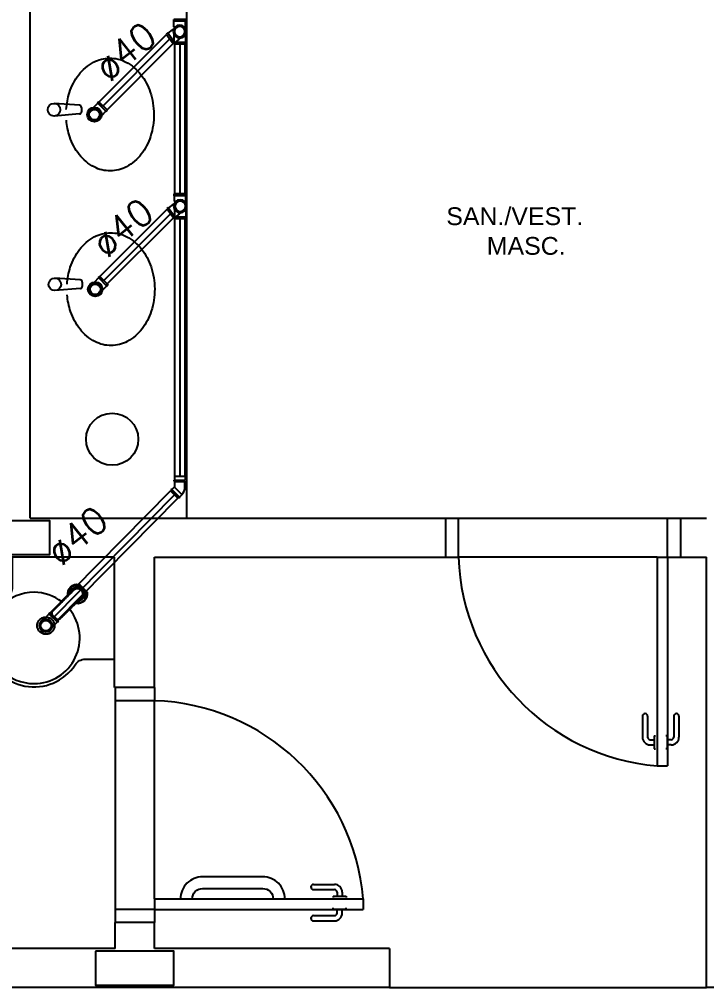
# Model space of a CAD drawing. Extents: x 411.9 to 506.5, y 66.1 to 116.3.
# Drawn here: x 433.189 to 435.82, y 105.905 to 109.616 of the extents above; entities that cross this region are included whole.
import ezdxf

# ---------------------------------------------------------------- set-up
doc = ezdxf.new("R2010")
doc.units = 0
doc.header["$LTSCALE"] = 0.005
for name, color, linetype in [('A-TEXTO', 3, 'CONTINUOUS'), ('ARQ-TXT-1_050', 2, 'CONTINUOUS'), ('EIXOS', 1, 'CONTINUOUS'), ('ESGOTO', 3, 'CONTINUOUS'), ('Estr-Met-PILARES', 3, 'CONTINUOUS'), ('SANIT', 3, 'CONTINUOUS'), ('TUB-ESGOTO', 7, 'CONTINUOUS')]:
    doc.layers.add(name, color=color, linetype=linetype)
doc.styles.add('ESC-50-A20', font='arial.ttf', dxfattribs={"height": 0.1})
doc.styles.get("Standard").update_dxf_attribs({"font": 'simplex.shx'})

# ---------------------------------------------------------------- blocks, each defined once
blk = doc.blocks.new('2756042S')
at = {"layer": 'ESGOTO'}
for p, q in [((18, 21), (13.6, 21)), ((18, 21), (19, 22)), ((18, 17.3), (18, 21)), ((19, 22), (40, 22)), ((19, 16.2), (19, 22)), ((40, 23), (40, -23)), ((40, 23), (47, 23)), ((47, 23), (47, -23)), ((18, -21), (13.6, -21)), ((18, -21), (18, -17.3)), ((18, -21), (19, -22)), ((19, -22), (19, -16.2)), ((19, -22), (40, -22)), ((40, -23), (47, -23))]:
    blk.add_line(p, q, dxfattribs=at)
for radius in [25, 22, 20]:
    blk.add_circle((0, 0), radius, dxfattribs=at)

msp = doc.modelspace()

# ---------------------------------------------------------------- linework, layer by layer
at = {"layer": 'EIXOS'}
for p, q in [((433.50922, 109.28459), (433.76471, 109.5416)), ((433.80261, 109.52239), (433.80261, 108.94707)), ((433.5123, 108.61507), (433.76776, 108.87053)), ((433.80261, 108.85307), (433.80261, 107.86449)), ((433.32229, 107.32637), (433.78269, 107.7933))]:
    msp.add_line(p, q, dxfattribs=at)
at = {"layer": 'ESGOTO', "linetype": 'Continuous'}
for p, q in [((433.82279, 107.86449), (433.78279, 107.86449)), ((433.78199, 107.85028), (433.82359, 107.85028)), ((433.82359, 107.84668), (433.78199, 107.84668)), ((433.78279, 107.84308), (433.78279, 107.82348)), ((433.82279, 107.82348), (433.82279, 107.84308)), ((433.77218, 107.814), (433.8016, 107.78458)), ((433.81108, 107.7952), (433.78279, 107.82348))]:
    msp.add_line(p, q, dxfattribs=at)
at = {"layer": 'Estr-Met-PILARES', "color": 251}
for p, q in [((433.23047, 107.70472), (433.23047, 110.65472)), ((433.83047, 107.70472), (433.83047, 110.65472)), ((433.41887, 109.28705), (433.32114, 109.29393)), ((433.42631, 109.27912), (433.42641, 109.26195)), ((433.41906, 109.25393), (433.32141, 109.24593)), ((433.42195, 108.61754), (433.32422, 108.62441)), ((433.42939, 108.6096), (433.42949, 108.59243)), ((433.42214, 108.58441), (433.3245, 108.57641)), ((433.23047, 107.70472), (434.82047, 107.70472)), ((434.82047, 107.70472), (434.82047, 107.55472)), ((434.82047, 107.70472), (434.87047, 107.70472)), ((434.87047, 107.55472), (434.87047, 107.70472)), ((434.87047, 107.70472), (435.67047, 107.70472)), ((435.67047, 107.55472), (435.67047, 107.70472)), ((435.67047, 107.70472), (435.72047, 107.70472)), ((435.72047, 107.70472), (435.82047, 107.70472)), ((435.72047, 107.70472), (435.72047, 107.55472)), ((433.5524, 107.5547), (431.85547, 107.55472)), ((433.5524, 107.0547), (433.5524, 107.5547)), ((433.70547, 107.55472), (434.82047, 107.55472)), ((433.70547, 107.05472), (433.70547, 107.55472)), ((434.82047, 107.55472), (434.87047, 107.55472)), ((435.63047, 107.55472), (434.87047, 107.55472)), ((435.63047, 107.55472), (435.63047, 106.75472)), ((435.63047, 107.55472), (435.67047, 107.55472)), ((435.67047, 107.55472), (435.67047, 106.75472)), ((435.67047, 107.55472), (435.72047, 107.55472)), ((435.72047, 107.55472), (435.82047, 107.55472)), ((435.82047, 105.90472), (435.82047, 107.55472)), ((433.55547, 107.05472), (433.55547, 107.00472)), ((433.70547, 107.05472), (433.55547, 107.05472)), ((433.70547, 107.05472), (433.70547, 107.00472)), ((433.70547, 107.00472), (433.55547, 107.00472)), ((433.55547, 107.00472), (433.55547, 106.20472)), ((433.70547, 106.24472), (433.70547, 107.00472)), ((435.57458, 106.94509), (435.57458, 106.86509)), ((435.59458, 106.94509), (435.59458, 106.86509)), ((435.69458, 106.94509), (435.69458, 106.86509)), ((435.71458, 106.94509), (435.71458, 106.86509)), ((435.61958, 106.87009), (435.61958, 106.82009)), ((435.61958, 106.87009), (435.62458, 106.87009)), ((435.66958, 106.87009), (435.66458, 106.87009)), ((435.66958, 106.87009), (435.66958, 106.82009)), ((435.60458, 106.85509), (435.61958, 106.85509)), ((435.60458, 106.83509), (435.61958, 106.83509)), ((435.68458, 106.85509), (435.66958, 106.85509)), ((435.68458, 106.83509), (435.66958, 106.83509)), ((435.61958, 106.82009), (435.62458, 106.82009)), ((435.66958, 106.82009), (435.66458, 106.82009)), ((435.63047, 106.75472), (435.67047, 106.75472)), ((434.3151, 106.30061), (434.3951, 106.30061)), ((434.3151, 106.28061), (434.3951, 106.28061)), ((434.4051, 106.27061), (434.4051, 106.25561)), ((434.4251, 106.27061), (434.4251, 106.25561)), ((433.70547, 106.24472), (434.50547, 106.24472)), ((433.70547, 106.24472), (433.70547, 106.20472)), ((434.3901, 106.25561), (434.4401, 106.25561)), ((434.3901, 106.25561), (434.3901, 106.25061)), ((434.4401, 106.25561), (434.4401, 106.25061)), ((434.50547, 106.24472), (434.50547, 106.20472)), ((433.70547, 106.20472), (433.55547, 106.20472)), ((433.55547, 106.20472), (433.55547, 106.15472)), ((433.70547, 106.20472), (434.50547, 106.20472)), ((433.70547, 106.20472), (433.70547, 106.15472)), ((434.3901, 106.20561), (434.3901, 106.21061)), ((434.3901, 106.20561), (434.4401, 106.20561)), ((434.4051, 106.19061), (434.4051, 106.20561)), ((434.4251, 106.19061), (434.4251, 106.20561)), ((434.4401, 106.20561), (434.4401, 106.21061)), ((433.70547, 106.15472), (433.55547, 106.15472)), ((433.55547, 106.05472), (433.55547, 106.15472)), ((433.70547, 106.05472), (433.70547, 106.15472)), ((434.3151, 106.18061), (434.3951, 106.18061)), ((434.3151, 106.16061), (434.3951, 106.16061)), ((433.55547, 106.05472), (431.85547, 106.05472)), ((434.60547, 106.05472), (433.70547, 106.05472)), ((434.60547, 106.05472), (434.60547, 105.90472)), ((434.60547, 105.90472), (431.70547, 105.90472)), ((434.60547, 105.90472), (431.70547, 105.90472)), ((434.60547, 105.90472), (435.82047, 105.90472)), ((438.88046, 105.90472), (435.82047, 105.90472))]:
    msp.add_line(p, q, dxfattribs=at)
for points in [[(433.36821, 109.27062, -0.059992), (433.38046, 109.33577, -0.0875309), (433.41594, 109.40386, -0.1055012), (433.47245, 109.45201, -0.123031), (433.53436, 109.46786, -0.123031), (433.59646, 109.45272, -0.1055012), (433.65352, 109.40523, -0.0875309), (433.68978, 109.33755, -0.0780202), (433.70361, 109.25267, -0.0780202), (433.69076, 109.16763, -0.0875309), (433.65528, 109.09954, -0.1055012), (433.59877, 109.05139, -0.123031), (433.53685, 109.03554, -0.123031), (433.47476, 109.05068, -0.1055012), (433.4177, 109.09817, -0.0875309), (433.38144, 109.16585, -0.0590243), (433.36853, 109.22979, -0.0780202)], [(433.3713, 108.6011, -0.059992), (433.38354, 108.66625, -0.0875309), (433.41902, 108.73434, -0.1055012), (433.47553, 108.78249, -0.123031), (433.53745, 108.79834, -0.123031), (433.59954, 108.7832, -0.1055012), (433.6566, 108.73571, -0.0875309), (433.69286, 108.66803, -0.0780202), (433.70669, 108.58315, -0.0780202), (433.69384, 108.49811, -0.0875309), (433.65837, 108.43002, -0.1055012), (433.60186, 108.38187, -0.123031), (433.53994, 108.36602, -0.123031), (433.47784, 108.38116, -0.1055012), (433.42078, 108.42865, -0.0875309), (433.38452, 108.49633, -0.0590243), (433.37161, 108.56027, -0.0780202)], [(433.37432, 107.40701, -0.5256069), (433.41787, 107.45057)], [(433.37708, 107.40879, -0.5577896), (433.42185, 107.44644)], [(433.40392, 107.43347, -0.0550086), (433.40838, 107.43456)], [(433.44786, 107.42058, -0.5256151), (433.4043, 107.37702)], [(433.44374, 107.42456, -0.557794), (433.40609, 107.37978)], [(433.40838, 107.43456, -0.2328376), (433.4259, 107.4286)], [(433.4259, 107.4286, -0.2917298), (433.43076, 107.40662)]]:
    msp.add_lwpolyline(points, format="xyb", dxfattribs=at)
for points in [[(433.00546, 107.69472), (433.00546, 107.62972), (433.00546, 107.56472), (433.15546, 107.56472), (433.30546, 107.56472), (433.30546, 107.62972), (433.30546, 107.69472), (433.15546, 107.69472), (433.00546, 107.69472)], [(433.28996, 107.32536), (433.29513, 107.32495), (433.30018, 107.32374), (433.30263, 107.32283), (433.305, 107.32174), (433.30728, 107.32046), (433.30946, 107.31899), (433.31335, 107.31566), (433.31673, 107.31169), (433.31945, 107.30725), (433.32055, 107.30487), (433.32145, 107.30242), (433.32216, 107.2999), (433.32266, 107.29733), (433.32306, 107.29226), (433.32265, 107.28709), (433.32145, 107.28204), (433.31946, 107.27723), (433.31674, 107.27278), (433.31512, 107.27072), (433.31334, 107.2688), (433.31142, 107.26702), (433.30935, 107.2654), (433.30717, 107.26395), (433.30486, 107.26267), (433.30241, 107.26156), (433.29747, 107.25999), (433.29235, 107.25922), (433.28715, 107.25925), (433.28199, 107.26011), (433.27948, 107.26083), (433.27702, 107.26176), (433.27465, 107.26288), (433.27236, 107.26419), (433.27019, 107.26567), (433.26813, 107.26733), (433.26653, 107.26883), (433.26315, 107.27277), (433.26044, 107.27716), (433.25845, 107.28194), (433.25723, 107.287), (433.25692, 107.2896), (433.25681, 107.29221), (433.25691, 107.29483), (433.25722, 107.29744), (433.25773, 107.3), (433.25845, 107.30254), (433.25936, 107.30499), (433.26048, 107.30738), (433.26315, 107.31171), (433.26653, 107.31566), (433.27048, 107.31904), (433.27493, 107.32176), (433.27731, 107.32285), (433.27977, 107.32376), (433.28229, 107.32446), (433.28488, 107.32497)], [(433.31544, 107.32852), (433.31495, 107.32947), (433.31438, 107.33123), (433.315, 107.32951), (433.31529, 107.32885)], [(433.48046, 106.04472), (433.48046, 105.97972), (433.48046, 105.91472), (433.63046, 105.91472), (433.78046, 105.91472), (433.78046, 105.97972), (433.78046, 106.04472), (433.63046, 106.04472), (433.48046, 106.04472)]]:
    msp.add_lwpolyline(points, close=True, dxfattribs=at)
for points in [[(433.16142, 107.55162), (433.16142, 107.43994, -0.2508755), (433.14078, 107.40141, 1.2268868), (433.40224, 107.14268, -0.2536718), (433.44105, 107.16372), (433.54931, 107.16372, 0.4142136), (433.5524, 107.16681), (433.5524, 107.55162, 0.4142136), (433.54931, 107.5547), (433.1645, 107.5547), (433.16368, 107.55459), (433.16294, 107.55428), (433.1623, 107.55378), (433.16182, 107.55314), (433.16152, 107.55241)], [(433.28996, 107.31541, -1), (433.28996, 107.26911, -1)], [(433.89047, 106.32972, 0.4142136), (433.80547, 106.24472), (433.80547, 106.24472), (433.85047, 106.24472, -0.4142136), (433.89047, 106.28472), (434.12047, 106.28472, -0.4142136), (434.16047, 106.24472), (434.20547, 106.24472), (434.20547, 106.24472, 0.4142136), (434.12047, 106.32972)]]:
    msp.add_lwpolyline(points, format="xyb", close=True, dxfattribs=at)
for points in [[(433.35077, 107.38247), (433.35418, 107.38591), (433.35758, 107.38934), (433.36094, 107.39272), (433.36258, 107.39437), (433.36421, 107.396), (433.36582, 107.39761), (433.36741, 107.3992), (433.36899, 107.40077), (433.37055, 107.40231), (433.37209, 107.40384), (433.3736, 107.40535), (433.37657, 107.40829), (433.37802, 107.40973), (433.37944, 107.41114), (433.3822, 107.4139), (433.38485, 107.41657), (433.38739, 107.41918)], [(433.38917, 107.42083), (433.38767, 107.41925), (433.38616, 107.41768), (433.38462, 107.4161), (433.38385, 107.41532), (433.38307, 107.41453), (433.38245, 107.41391), (433.38151, 107.41296), (433.37974, 107.41119), (433.37836, 107.40982), (433.37537, 107.40686), (433.37206, 107.40358)], [(433.38429, 107.416), (433.38439, 107.41731), (433.38449, 107.41797), (433.38508, 107.42076), (433.38524, 107.42133), (433.38621, 107.4241), (433.3864, 107.42454), (433.38777, 107.42726), (433.38794, 107.42756), (433.38972, 107.43019), (433.38984, 107.43033), (433.39205, 107.43284), (433.3947, 107.43516), (433.3949, 107.43531), (433.39763, 107.43712), (433.39801, 107.43734), (433.40078, 107.43867), (433.40133, 107.43889), (433.40412, 107.43981), (433.40477, 107.43997), (433.40758, 107.44049), (433.40828, 107.44058), (433.41109, 107.44072), (433.4118, 107.44071), (433.4146, 107.44049), (433.41526, 107.4404), (433.41806, 107.43981), (433.41863, 107.43965), (433.4214, 107.43867), (433.42184, 107.43848), (433.42455, 107.43712), (433.42485, 107.43694), (433.42748, 107.43516), (433.42763, 107.43504), (433.43013, 107.43284), (433.43234, 107.43033), (433.43245, 107.43019), (433.43424, 107.42756), (433.43441, 107.42726), (433.43578, 107.42454), (433.43597, 107.4241), (433.43694, 107.42133), (433.4371, 107.42076), (433.43769, 107.41797), (433.43779, 107.41731), (433.43801, 107.4145), (433.43802, 107.41379), (433.43787, 107.41098), (433.43779, 107.41028), (433.43727, 107.40747), (433.4371, 107.40682), (433.43619, 107.40403), (433.43597, 107.40349), (433.43463, 107.40072), (433.43441, 107.40033), (433.43261, 107.3976), (433.43246, 107.3974), (433.43013, 107.39475), (433.42763, 107.39254), (433.42748, 107.39243), (433.42485, 107.39065), (433.42455, 107.39047), (433.42184, 107.3891), (433.4214, 107.38891), (433.41863, 107.38794), (433.41806, 107.38778), (433.41526, 107.38719), (433.4146, 107.38709), (433.4133, 107.38699)], [(433.38543, 107.41718), (433.38729, 107.41909), (433.38888, 107.42079), (433.39027, 107.42229), (433.39145, 107.42357), (433.39197, 107.42414), (433.39244, 107.42464), (433.39288, 107.4251), (433.39328, 107.4255), (433.39364, 107.42586), (433.39396, 107.42617)], [(433.39162, 107.42343), (433.39048, 107.42221)], [(433.39428, 107.42624), (433.39365, 107.42559), (433.39263, 107.4245)], [(433.39699, 107.42913), (433.39697, 107.42909), (433.3969, 107.429), (433.39685, 107.42894), (433.39665, 107.42879), (433.39648, 107.42862), (433.39631, 107.42844), (433.39616, 107.42827), (433.396, 107.42811), (433.39572, 107.42785), (433.39531, 107.42747), (433.39505, 107.42723), (433.39477, 107.42695), (433.39445, 107.42663)], [(433.39494, 107.42694), (433.39584, 107.42786), (433.3961, 107.42814), (433.39636, 107.42841)], [(433.3952, 107.42737), (433.39534, 107.42755), (433.39574, 107.428), (433.39613, 107.42842), (433.39651, 107.42881)], [(433.39651, 107.42881), (433.39634, 107.42865), (433.39628, 107.4286), (433.39613, 107.42843)], [(433.39646, 107.42876), (433.39613, 107.42842)], [(433.39643, 107.42873), (433.39639, 107.42869)], [(433.39692, 107.42915), (433.39685, 107.42909), (433.39678, 107.42904), (433.39673, 107.42899), (433.39667, 107.42895), (433.39658, 107.42887), (433.39651, 107.42881)], [(433.39685, 107.42894), (433.39665, 107.42872)], [(433.3992, 107.43099), (433.39823, 107.43032), (433.39673, 107.429)], [(433.39749, 107.42958), (433.39699, 107.4292)], [(433.39989, 107.43136), (433.397, 107.42921)], [(433.39701, 107.42921), (433.39702, 107.42921), (433.39703, 107.42921)], [(433.39939, 107.43112), (433.39738, 107.4295)], [(433.40675, 107.43406), (433.40318, 107.43304), (433.40312, 107.43302), (433.40306, 107.43301), (433.40301, 107.43299), (433.40295, 107.43297), (433.40287, 107.43294), (433.39953, 107.4312), (433.39749, 107.42958)], [(433.39971, 107.43129), (433.39749, 107.42958)], [(433.39932, 107.43108), (433.39759, 107.42967)], [(433.43021, 107.4055), (433.43035, 107.40585), (433.43049, 107.4062), (433.43061, 107.40656), (433.4309, 107.40746), (433.43115, 107.40837), (433.43135, 107.40929), (433.43146, 107.40985), (433.43154, 107.41041), (433.43161, 107.41098), (433.43169, 107.41174), (433.43173, 107.4125), (433.43174, 107.41326), (433.43173, 107.41403), (433.43169, 107.41479), (433.43162, 107.41556), (433.43155, 107.41613), (433.43146, 107.41671), (433.43136, 107.41728), (433.43114, 107.41823), (433.43089, 107.41917), (433.43059, 107.42009), (433.43046, 107.42046), (433.43032, 107.42083), (433.43017, 107.4212), (433.42969, 107.42229), (433.42914, 107.42335), (433.42854, 107.42438), (433.42762, 107.42572), (433.4266, 107.42699), (433.42549, 107.42819), (433.42429, 107.4293), (433.42302, 107.43032), (433.42167, 107.43124), (433.42064, 107.43184), (433.41958, 107.43239), (433.41849, 107.43288), (433.41813, 107.43302), (433.41776, 107.43316), (433.41739, 107.43329), (433.41646, 107.43359), (433.41552, 107.43385), (433.41457, 107.43406), (433.414, 107.43416), (433.41343, 107.43425), (433.41286, 107.43432), (433.41209, 107.43439), (433.41133, 107.43443), (433.41056, 107.43445), (433.4098, 107.43443), (433.40903, 107.43439), (433.40827, 107.43432), (433.40771, 107.43425), (433.40715, 107.43416), (433.40659, 107.43406), (433.40567, 107.43385), (433.40475, 107.4336), (433.40385, 107.43332), (433.4035, 107.43319), (433.40315, 107.43306), (433.4028, 107.43292), (433.40177, 107.43246), (433.40077, 107.43195), (433.39979, 107.43138), (433.39963, 107.43128), (433.39948, 107.43118), (433.39932, 107.43108), (433.39983, 107.43145), (433.4028, 107.43292), (433.40357, 107.4333)], [(433.40357, 107.4333), (433.40273, 107.43299), (433.40039, 107.43179), (433.40002, 107.43154)], [(433.41063, 107.43439), (433.4069, 107.43408), (433.40685, 107.43407), (433.4068, 107.43407), (433.40675, 107.43406), (433.40667, 107.43405), (433.40664, 107.43404), (433.40301, 107.43299)], [(433.40357, 107.4333), (433.40392, 107.43347)], [(433.40659, 107.43406), (433.40392, 107.43347)], [(433.4082, 107.43451), (433.40784, 107.43448), (433.40523, 107.4339), (433.4043, 107.43356)], [(433.41056, 107.4344), (433.40716, 107.4341)], [(433.41056, 107.43445), (433.40838, 107.43456)], [(433.40877, 107.43457), (433.41054, 107.43473), (433.41276, 107.43464)], [(433.41312, 107.43463), (433.41328, 107.43462), (433.41601, 107.43415), (433.41719, 107.43378)], [(433.41787, 107.45057), (433.4186, 107.44981), (433.41954, 107.44884), (433.42015, 107.4482), (433.42185, 107.44644)], [(433.41787, 107.45057), (433.41792, 107.45056), (433.41797, 107.45054), (433.41801, 107.45052), (433.41806, 107.4505), (433.4181, 107.45048), (433.41814, 107.45045), (433.41818, 107.45042), (433.41822, 107.45038)], [(433.41797, 107.43353), (433.41868, 107.43331), (433.42126, 107.4321), (433.42174, 107.43179)], [(433.44768, 107.42092), (433.41822, 107.45038)], [(433.41822, 107.45038), (433.41907, 107.44949), (433.42003, 107.44848), (433.42124, 107.4472), (433.42206, 107.44635), (433.42264, 107.44575), (433.42325, 107.44513), (433.42409, 107.44427), (433.42471, 107.44364), (433.4257, 107.44264), (433.42639, 107.44194), (433.42779, 107.44053), (433.42922, 107.4391), (433.43065, 107.43766), (433.43448, 107.43383), (433.43568, 107.43264), (433.4364, 107.43192), (433.43783, 107.4305), (433.43924, 107.42909), (433.44035, 107.428), (433.44157, 107.42679), (433.44234, 107.42604), (433.44304, 107.42535), (433.44365, 107.42476)], [(433.42185, 107.44644), (433.42205, 107.44623), (433.42251, 107.44573), (433.42305, 107.44516), (433.42349, 107.44469)], [(433.42238, 107.43137), (433.42368, 107.43053), (433.4259, 107.4286)], [(433.42903, 107.43893), (433.42825, 107.43973), (433.4279, 107.44009), (433.42745, 107.44055), (433.42722, 107.44079), (433.42699, 107.44103), (433.42652, 107.44151), (433.42593, 107.44212), (433.42514, 107.44295), (433.42438, 107.44374), (433.42391, 107.44424)], [(433.4259, 107.4286), (433.42782, 107.42638), (433.42867, 107.42508)], [(433.42908, 107.42444), (433.4294, 107.42396), (433.43061, 107.42139), (433.43083, 107.42067)], [(433.43482, 107.43311), (433.4343, 107.43362), (433.43319, 107.43472), (433.43202, 107.4359), (433.43092, 107.437), (433.43041, 107.43752)], [(433.43108, 107.41989), (433.43145, 107.41871), (433.43192, 107.41598), (433.43192, 107.41582)], [(433.44154, 107.42662), (433.44104, 107.42709), (433.44024, 107.42785), (433.43942, 107.42864), (433.4388, 107.42923), (433.43832, 107.42969), (433.43808, 107.42992), (433.43785, 107.43015), (433.43739, 107.4306), (433.43703, 107.43095), (433.43622, 107.43173)], [(433.44199, 107.42619), (433.44246, 107.42575), (433.44303, 107.42521), (433.44353, 107.42475), (433.44374, 107.42456)], [(433.44365, 107.42476), (433.44374, 107.42456)], [(433.44768, 107.42092), (433.44678, 107.42177), (433.44578, 107.42273), (433.44473, 107.42373), (433.44365, 107.42476)], [(433.44786, 107.42058), (433.4471, 107.42131), (433.44612, 107.42225), (433.44546, 107.42289), (433.44483, 107.4235), (433.44374, 107.42456)], [(433.44786, 107.42058), (433.44785, 107.42062), (433.44784, 107.42067), (433.44782, 107.42072), (433.4478, 107.42076), (433.44777, 107.4208), (433.44775, 107.42085), (433.44771, 107.42088), (433.44768, 107.42092)], [(433.35073, 107.38243), (433.34759, 107.37926), (433.34448, 107.37613), (433.34143, 107.37306), (433.33995, 107.37157), (433.3385, 107.3701), (433.33706, 107.36865), (433.33565, 107.36722), (433.33426, 107.36582), (433.3329, 107.36443), (433.33155, 107.36306), (433.33023, 107.36172), (433.32893, 107.3604), (433.32765, 107.35909), (433.32639, 107.35781), (433.32516, 107.35655), (433.32395, 107.35531), (433.32276, 107.35409), (433.32159, 107.35289), (433.32045, 107.35172), (433.31933, 107.35057), (433.31823, 107.34943), (433.31521, 107.34633)], [(433.34707, 107.37849), (433.34896, 107.38039), (433.35089, 107.38233), (433.35476, 107.38624)], [(433.35076, 107.38249), (433.35072, 107.38245)], [(433.36062, 107.39214), (433.35866, 107.39017), (433.35671, 107.38821)], [(433.36455, 107.39609), (433.36258, 107.39411)], [(433.37049, 107.40202), (433.3685, 107.40004)], [(433.3748, 107.40654), (433.37432, 107.40701), (433.37433, 107.40696), (433.37434, 107.40691), (433.37436, 107.40687), (433.37438, 107.40682), (433.37441, 107.40678), (433.37443, 107.40674), (433.37447, 107.4067), (433.3745, 107.40666)], [(433.37472, 107.40645), (433.3745, 107.40666)], [(433.37472, 107.40646), (433.3745, 107.40666)], [(433.41647, 107.3901), (433.41387, 107.38755), (433.4112, 107.3849), (433.40844, 107.38215), (433.40703, 107.38072), (433.40559, 107.37927), (433.40265, 107.37631), (433.40114, 107.37479), (433.39961, 107.37325), (433.39806, 107.37169), (433.3965, 107.37012), (433.3949, 107.36852), (433.39329, 107.36691), (433.39166, 107.36528), (433.39001, 107.36364), (433.38664, 107.36028), (433.38321, 107.35688), (433.37977, 107.35347)], [(433.40087, 107.37477), (433.40555, 107.37949), (433.40712, 107.38106), (433.40849, 107.38244), (433.41025, 107.38421), (433.4112, 107.38516), (433.41182, 107.38577), (433.41262, 107.38655), (433.4134, 107.38732), (433.41497, 107.38886), (433.41655, 107.39038), (433.41813, 107.39188)], [(433.41447, 107.38813), (433.41639, 107.38999), (433.41808, 107.39159), (433.41958, 107.39297), (433.42087, 107.39415), (433.42143, 107.39467), (433.42194, 107.39515), (433.42239, 107.39558), (433.4228, 107.39598), (433.42316, 107.39634), (433.42347, 107.39666)], [(433.42073, 107.39432), (433.41951, 107.39318)], [(433.4218, 107.39533), (433.42288, 107.39635), (433.42354, 107.39698)], [(433.42642, 107.39969), (433.42639, 107.39967), (433.4263, 107.3996), (433.42624, 107.39955), (433.42609, 107.39936), (433.42592, 107.39918), (433.42574, 107.39902), (433.42557, 107.39886), (433.42541, 107.3987), (433.42515, 107.39842), (433.42477, 107.39801), (433.42453, 107.39776), (433.42425, 107.39747), (433.42393, 107.39715)], [(433.42423, 107.39765), (433.42544, 107.39881), (433.42571, 107.39907)], [(433.42467, 107.3979), (433.42484, 107.39804), (433.4253, 107.39844), (433.42572, 107.39883), (433.42606, 107.39916)], [(433.42611, 107.39922), (433.42572, 107.39883)], [(433.42611, 107.39922), (433.42595, 107.39904), (433.4259, 107.39898), (433.42573, 107.39884)], [(433.42602, 107.39912), (433.42597, 107.39907)], [(433.42624, 107.39955), (433.42602, 107.39935)], [(433.42644, 107.39962), (433.42639, 107.39955), (433.42633, 107.39948), (433.42629, 107.39943), (433.42625, 107.39938), (433.42617, 107.39929), (433.42611, 107.39922)], [(433.42629, 107.39943), (433.42762, 107.40093), (433.42828, 107.40191)], [(433.42681, 107.4001), (433.42649, 107.39969)], [(433.42866, 107.4026), (433.4265, 107.3997)], [(433.42651, 107.39972), (433.42651, 107.39972), (433.42651, 107.39974)], [(433.42859, 107.40241), (433.42681, 107.4001)], [(433.42842, 107.40209), (433.42681, 107.4001)], [(433.43136, 107.40945), (433.43034, 107.40589), (433.43032, 107.40582), (433.4303, 107.40577), (433.43029, 107.40571), (433.43027, 107.40566), (433.43023, 107.40557), (433.4285, 107.40223), (433.42688, 107.40019)], [(433.42828, 107.40191), (433.42694, 107.40026)], [(433.42838, 107.40202), (433.42828, 107.40191)], [(433.42838, 107.40202), (433.42848, 107.40218), (433.42858, 107.40234), (433.42868, 107.4025), (433.42925, 107.40347), (433.42976, 107.40447), (433.43021, 107.4055)], [(433.42884, 107.40273), (433.42874, 107.40253), (433.42838, 107.40202)], [(433.42884, 107.40273), (433.42909, 107.40309), (433.43029, 107.40543), (433.43059, 107.40627)], [(433.43021, 107.4055), (433.42884, 107.40273)], [(433.43076, 107.40662), (433.43021, 107.4055)], [(433.43168, 107.41334), (433.43137, 107.4096), (433.43137, 107.40955), (433.43137, 107.4095), (433.43136, 107.40945), (433.43134, 107.40937), (433.43134, 107.40934), (433.43029, 107.40571)], [(433.43135, 107.40929), (433.43076, 107.40662)], [(433.43086, 107.407), (433.43119, 107.40793), (433.43178, 107.41055), (433.43181, 107.4109)], [(433.4317, 107.41326), (433.4314, 107.40986)], [(433.43174, 107.41326), (433.43186, 107.41108)], [(433.43194, 107.41546), (433.43202, 107.41324), (433.43186, 107.41147)], [(433.3134, 107.33903), (433.31363, 107.34115), (433.31373, 107.34185), (433.3139, 107.34256)], [(433.31416, 107.3436), (433.31498, 107.34597), (433.31502, 107.34607), (433.31508, 107.34617)], [(433.31498, 107.34597), (433.31636, 107.34739), (433.31774, 107.34882)], [(433.3396, 107.371), (433.33705, 107.36845), (433.33447, 107.36586), (433.33285, 107.36423), (433.33048, 107.36183), (433.32902, 107.36035), (433.32759, 107.3589), (433.32616, 107.35745), (433.32507, 107.35634), (433.32333, 107.35456), (433.3215, 107.35268), (433.31913, 107.35025)], [(433.34519, 107.37661), (433.34332, 107.37473)], [(433.34363, 107.31791), (433.34673, 107.32093), (433.34786, 107.32203), (433.34902, 107.32315), (433.35019, 107.3243), (433.35139, 107.32546), (433.35261, 107.32665), (433.35385, 107.32786), (433.35511, 107.32909), (433.35639, 107.33035), (433.35769, 107.33163), (433.35902, 107.33293), (433.36036, 107.33425), (433.36173, 107.3356), (433.36311, 107.33696), (433.36452, 107.33835), (433.36595, 107.33977), (433.3674, 107.3412), (433.36886, 107.34266), (433.37035, 107.34413), (433.37343, 107.34718), (433.37656, 107.35029), (433.37973, 107.35343)], [(433.34754, 107.32183), (433.34998, 107.3242), (433.35186, 107.32603), (433.35364, 107.32778), (433.35512, 107.32923), (433.3562, 107.33029), (433.35749, 107.33156), (433.35913, 107.33318), (433.36153, 107.33556), (433.36316, 107.33718), (433.36575, 107.33976), (433.3683, 107.3423)], [(433.37391, 107.34789), (433.37203, 107.34602)], [(433.37579, 107.34977), (433.37768, 107.35166), (433.37959, 107.35355), (433.38354, 107.35747), (433.38747, 107.36136), (433.38944, 107.36332)], [(433.37979, 107.35346), (433.37975, 107.35342)], [(433.39338, 107.36725), (433.39141, 107.36528)], [(433.39932, 107.3732), (433.39734, 107.37121)], [(433.40396, 107.3772), (433.40375, 107.37742)], [(433.40375, 107.37742), (433.40396, 107.3772)], [(433.40384, 107.37751), (433.4043, 107.37702)], [(433.4043, 107.37702), (433.40426, 107.37703), (433.40421, 107.37704), (433.40417, 107.37706), (433.40412, 107.37708), (433.40408, 107.37711), (433.40404, 107.37714), (433.404, 107.37717), (433.40396, 107.3772)], [(433.3134, 107.33903), (433.31333, 107.33766), (433.31343, 107.33617)], [(433.3134, 107.33903), (433.31339, 107.33867), (433.31337, 107.3377), (433.31343, 107.33617)], [(433.31343, 107.33617), (433.3135, 107.33545)], [(433.31418, 107.33192), (433.31374, 107.33349), (433.3135, 107.33545)], [(433.3135, 107.33545), (433.31376, 107.33368)], [(433.31796, 107.32441), (433.31694, 107.32572), (433.31648, 107.32657), (433.31544, 107.32852)], [(433.32171, 107.32066), (433.31967, 107.32237), (433.31796, 107.32441), (433.31972, 107.32242), (433.32171, 107.32066), (433.32302, 107.31964), (433.32386, 107.31918), (433.32581, 107.31814), (433.32677, 107.31765), (433.32853, 107.31709), (433.32681, 107.31771), (433.32615, 107.31799), (433.32581, 107.31814)], [(433.33098, 107.31647), (433.33275, 107.3162), (433.33079, 107.31644), (433.32922, 107.31688)], [(433.33347, 107.31613), (433.33275, 107.3162)], [(433.33986, 107.3166), (433.33914, 107.31643), (433.33845, 107.31633), (433.33632, 107.31611), (433.33496, 107.31603), (433.33347, 107.31613)], [(433.33632, 107.31611), (433.33597, 107.31609), (433.335, 107.31607), (433.33347, 107.31613)], [(433.34346, 107.31778), (433.34337, 107.31773), (433.34327, 107.31769), (433.3409, 107.31687)], [(433.34327, 107.31769), (433.34469, 107.31906), (433.34611, 107.32044)]]:
    msp.add_lwpolyline(points, dxfattribs=at)
for centre, radius in [((433.32128, 109.26993), 0.024), ((433.47598, 109.25136), 0.02779), ((433.32436, 108.60041), 0.024), ((433.47907, 108.58184), 0.02779), ((433.54375, 108.00691), 0.1)]:
    msp.add_circle(centre, radius, dxfattribs=at)
for centre, radius, start, end in [((433.41831, 109.27907), 0.008, 0.33011, 85.97656), ((433.41841, 109.2619), 0.008, 274.68367, 0.33011), ((433.42139, 108.60956), 0.008, 0.33011, 85.97656), ((433.42149, 108.59238), 0.008, 274.68367, 0.33011), ((435.69957, 107.5815), 0.82954, 181.85013, 265.22122), ((433.24488, 107.24513), 0.17491, 90, 270), ((433.24488, 107.24513), 0.17491, 52.30707, 90), ((433.24488, 107.24513), 0.17491, 270, 38.83646), ((433.67868, 106.17561), 0.82954, 4.77878, 88.14987), ((435.58458, 106.94509), 0.01, 0, 180), ((435.70458, 106.94509), 0.01, 0, 180), ((435.60458, 106.86509), 0.03, 180, 270), ((435.60458, 106.86509), 0.01, 180, 270), ((435.68458, 106.86509), 0.01, 270, 0), ((435.68458, 106.86509), 0.03, 270, 0), ((434.3151, 106.29061), 0.01, 90, 270), ((434.3951, 106.27061), 0.03, 0, 90), ((434.3951, 106.27061), 0.01, 0, 90), ((434.3151, 106.17061), 0.01, 90, 270), ((434.3951, 106.19061), 0.01, 270, 0), ((434.3951, 106.19061), 0.03, 270, 0)]:
    msp.add_arc(centre, radius, start, end, dxfattribs=at)
for points, degree in [([(433.38767, 107.41925), (433.38758, 107.41925), (433.38749, 107.41923), (433.38741, 107.4192), (433.38734, 107.41915), (433.38729, 107.41909)], 5), ([(433.39048, 107.42221), (433.39007, 107.42178), (433.38963, 107.42131), (433.38917, 107.42083)], 3), ([(433.39162, 107.42343), (433.39198, 107.42381), (433.39231, 107.42417), (433.39263, 107.4245)], 3), ([(433.39445, 107.42663), (433.39426, 107.4265), (433.3941, 107.42635), (433.39396, 107.42617)], 3), ([(433.39428, 107.42624), (433.39452, 107.42649), (433.39474, 107.42672), (433.39494, 107.42694)], 3), ([(433.39532, 107.4275), (433.39555, 107.42777), (433.39576, 107.42799), (433.39594, 107.42818)], 3), ([(433.39678, 107.42904), (433.39632, 107.42862), (433.39591, 107.42816), (433.39552, 107.42767)], 3), ([(433.39628, 107.4286), (433.39623, 107.42855), (433.39618, 107.4285), (433.39614, 107.42845)], 3), ([(433.39636, 107.42841), (433.39648, 107.42853), (433.39657, 107.42863), (433.39665, 107.42872)], 3), ([(433.39692, 107.42915), (433.39696, 107.42918), (433.39699, 107.4292), (433.39701, 107.42921)], 3), ([(433.39693, 107.42916), (433.3979, 107.42999), (433.39894, 107.43073), (433.40005, 107.43138)], 3), ([(433.39703, 107.42921), (433.39704, 107.4292), (433.39703, 107.42918), (433.39699, 107.42913)], 3), ([(433.39953, 107.4312), (433.39948, 107.43117), (433.39943, 107.43114), (433.39939, 107.43112)], 3), ([(433.42349, 107.44469), (433.42363, 107.44454), (433.42377, 107.44439), (433.42391, 107.44424)], 3), ([(433.42903, 107.43893), (433.42949, 107.43846), (433.42995, 107.43799), (433.43041, 107.43752)], 3), ([(433.43622, 107.43173), (433.43575, 107.43219), (433.43529, 107.43265), (433.43482, 107.43311)], 3), ([(433.44154, 107.42662), (433.44169, 107.42647), (433.44184, 107.42633), (433.44199, 107.42619)], 3), ([(433.34519, 107.37661), (433.34582, 107.37723), (433.34644, 107.37786), (433.34707, 107.37849)], 3), ([(433.35085, 107.38229), (433.35079, 107.38235), (433.35075, 107.3824), (433.35073, 107.38243), (433.35072, 107.38245), (433.35072, 107.38245)], 5), ([(433.35089, 107.38233), (433.35083, 107.38239), (433.35079, 107.38244), (433.35077, 107.38247), (433.35076, 107.38249), (433.35076, 107.38249)], 5), ([(433.35476, 107.38624), (433.35541, 107.3869), (433.35606, 107.38755), (433.35671, 107.38821)], 3), ([(433.35592, 107.38767), (433.3559, 107.38767), (433.35589, 107.38767), (433.35588, 107.38767), (433.35588, 107.38766), (433.35589, 107.38764)], 5), ([(433.36062, 107.39214), (433.36127, 107.3928), (433.36193, 107.39346), (433.36258, 107.39411)], 3), ([(433.36455, 107.39609), (433.36588, 107.39743), (433.3672, 107.39875), (433.3685, 107.40004)], 3), ([(433.37049, 107.40202), (433.37102, 107.40254), (433.37154, 107.40306), (433.37206, 107.40358)], 3), ([(433.41655, 107.39038), (433.41655, 107.39028), (433.41653, 107.39019), (433.41649, 107.39011), (433.41645, 107.39004), (433.41639, 107.38999)], 5), ([(433.41951, 107.39318), (433.41907, 107.39277), (433.41861, 107.39234), (433.41813, 107.39188)], 3), ([(433.4218, 107.39533), (433.42147, 107.39501), (433.42111, 107.39468), (433.42073, 107.39432)], 3), ([(433.42393, 107.39715), (433.4238, 107.39697), (433.42365, 107.3968), (433.42347, 107.39666)], 3), ([(433.42423, 107.39765), (433.42402, 107.39744), (433.42379, 107.39722), (433.42354, 107.39698)], 3), ([(433.4248, 107.39802), (433.42506, 107.39825), (433.42529, 107.39846), (433.42548, 107.39865)], 3), ([(433.42497, 107.39822), (433.42546, 107.39861), (433.42592, 107.39902), (433.42633, 107.39948)], 3), ([(433.42571, 107.39907), (433.42583, 107.39918), (433.42593, 107.39927), (433.42602, 107.39935)], 3), ([(433.42575, 107.39884), (433.4258, 107.39889), (433.42585, 107.39894), (433.4259, 107.39898)], 3), ([(433.42651, 107.39974), (433.4265, 107.39974), (433.42647, 107.39973), (433.42642, 107.39969)], 3), ([(433.42651, 107.39972), (433.4265, 107.3997), (433.42648, 107.39966), (433.42644, 107.39962)], 3), ([(433.42867, 107.40275), (433.42803, 107.40165), (433.42729, 107.4006), (433.42646, 107.39964)], 3), ([(433.42842, 107.40209), (433.42844, 107.40213), (433.42847, 107.40218), (433.4285, 107.40223)], 3), ([(433.31363, 107.34115), (433.31376, 107.34198), (433.31394, 107.3428), (433.31416, 107.3436)], 3), ([(433.31508, 107.34617), (433.31511, 107.34623), (433.31516, 107.34628), (433.31521, 107.34633)], 3), ([(433.31774, 107.34882), (433.3182, 107.34929), (433.31866, 107.34976), (433.31913, 107.35025)], 3), ([(433.3396, 107.371), (433.34033, 107.37174), (433.34108, 107.37249), (433.34182, 107.37323), (433.34257, 107.37398), (433.34332, 107.37473)], 5), ([(433.37203, 107.34602), (433.37077, 107.34476), (433.36952, 107.34352), (433.3683, 107.3423)], 3), ([(433.37579, 107.34977), (433.37516, 107.34915), (433.37453, 107.34852), (433.37391, 107.34789)], 3), ([(433.37959, 107.35355), (433.37965, 107.35349), (433.37969, 107.35345), (433.37973, 107.35343), (433.37975, 107.35342), (433.37975, 107.35342)], 5), ([(433.37963, 107.35359), (433.37969, 107.35353), (433.37974, 107.35349), (433.37977, 107.35347), (433.37979, 107.35346), (433.37979, 107.35346)], 5), ([(433.38496, 107.35862), (433.38497, 107.3586), (433.38497, 107.35859), (433.38497, 107.35858), (433.38495, 107.35858), (433.38494, 107.35859)], 5), ([(433.39141, 107.36528), (433.39076, 107.36463), (433.3901, 107.36398), (433.38944, 107.36332)], 3), ([(433.39734, 107.37121), (433.39604, 107.36991), (433.39472, 107.36859), (433.39338, 107.36725)], 3), ([(433.40087, 107.37477), (433.40036, 107.37425), (433.39984, 107.37372), (433.39932, 107.3732)], 3), ([(433.31376, 107.33368), (433.31392, 107.33285), (433.31413, 107.33203), (433.31438, 107.33123)], 3), ([(433.32598, 107.31806), (433.32273, 107.31876), (433.31985, 107.32041), (433.31756, 107.32275), (433.31602, 107.32559), (433.31536, 107.32868)], 5), ([(433.31648, 107.32657), (433.31693, 107.32582), (433.31742, 107.3251), (433.31796, 107.32441)], 3), ([(433.32386, 107.31918), (433.32312, 107.31963), (433.3224, 107.32013), (433.32171, 107.32066)], 3), ([(433.32853, 107.31709), (433.32901, 107.31693), (433.3295, 107.31679), (433.32999, 107.31667), (433.33049, 107.31656), (433.33098, 107.31647)], 5), ([(433.33845, 107.31633), (433.33928, 107.31646), (433.34009, 107.31664), (433.3409, 107.31687)], 3), ([(433.34363, 107.31791), (433.34358, 107.31786), (433.34352, 107.31782), (433.34346, 107.31778)], 3), ([(433.34754, 107.32183), (433.34706, 107.32136), (433.34658, 107.3209), (433.34611, 107.32044)], 3)]:
    msp.add_open_spline(points, degree=degree, dxfattribs=at)
at = {"layer": 'SANIT'}
for p, q in [((433.78279, 107.86449), (433.78199, 107.86352)), ((433.78199, 107.86352), (433.78199, 107.85028)), ((433.82279, 107.86449), (433.82359, 107.86352)), ((433.82359, 107.86352), (433.82359, 107.85028)), ((433.78199, 107.85028), (433.78039, 107.84989)), ((433.78039, 107.84989), (433.78039, 107.84707)), ((433.78199, 107.84668), (433.78039, 107.84707)), ((433.78199, 107.84668), (433.78199, 107.84308)), ((433.82359, 107.84308), (433.78199, 107.84308)), ((433.82359, 107.84668), (433.82359, 107.84308)), ((433.76963, 107.81145), (433.76709, 107.8089)), ((433.7965, 107.77949), (433.76709, 107.8089)), ((433.77077, 107.81485), (433.76892, 107.81293)), ((433.76892, 107.81293), (433.76963, 107.81145)), ((433.79905, 107.78203), (433.76963, 107.81145)), ((433.77218, 107.814), (433.77077, 107.81485)), ((433.78154, 107.82335), (433.77218, 107.814)), ((433.78279, 107.82348), (433.78154, 107.82335)), ((433.81095, 107.79394), (433.8016, 107.78458)), ((433.81108, 107.7952), (433.81095, 107.79394)), ((433.79905, 107.78203), (433.7965, 107.77949)), ((433.79905, 107.78203), (433.80046, 107.78118)), ((433.80245, 107.78317), (433.80046, 107.78118)), ((433.8016, 107.78458), (433.80245, 107.78317))]:
    msp.add_line(p, q, dxfattribs=at)
msp.add_arc((433.78279, 107.82348), 0.04, 315, 0, dxfattribs=at)
at = {"layer": 'TUB-ESGOTO', "linetype": 'Continuous'}
for p, q in [((433.48871, 109.2952), (433.75207, 109.55885)), ((433.52477, 109.26903), (433.77771, 109.52386)), ((433.78269, 109.52239), (433.78269, 108.94707)), ((433.82269, 109.52239), (433.82269, 108.94707)), ((433.4918, 108.62568), (433.75448, 108.88865)), ((433.5201, 108.59741), (433.77841, 108.85601)), ((433.78269, 108.85307), (433.78269, 107.86437)), ((433.82269, 108.85307), (433.82269, 107.86449)), ((433.30633, 107.34151), (433.7671, 107.80889)), ((433.33481, 107.31342), (433.79538, 107.78061))]:
    msp.add_line(p, q, dxfattribs=at)

# ---------------------------------------------------------------- block references
at = {"layer": 'ESGOTO', "linetype": 'Continuous'}
for p, xscale, yscale, zscale, rotation in [((433.80261, 109.56939), -0.001, 0.001, 0.001, 270), ((433.80261, 109.56939), -0.001, 0.001, 0.001, 36.2411762780086), ((433.80261, 109.56939), -0.001, 0.001, 0.001, 89.99999999996803), ((433.47598, 109.25136), 0.001, 0.001, 0.001, 45.000000000032), ((433.80439, 108.90007), -0.001, 0.001, 0.001, 270), ((433.80439, 108.90007), -0.001, 0.001, 0.001, 36.2411762780086), ((433.80439, 108.90007), -0.001, 0.001, 0.001, 89.99999999996803), ((433.47907, 108.58184), 0.001, 0.001, 0.001, 45.000000000032), ((433.28996, 107.29226), 0.0009999999999999996, 0.0009999999999999996, 0.0009999999999999996, 46.52937168606471)]:
    msp.add_blockref('2756042S', p, dxfattribs=dict(at, xscale=xscale, yscale=yscale, zscale=zscale, rotation=rotation))

# ---------------------------------------------------------------- texts
at = {"layer": 'A-TEXTO', "color": 1}
for p in [(433.52615, 109.37737), (433.51523, 108.70237), (433.34083, 107.52183)]:
    msp.add_text('ø40', height=0.1, rotation=38.71145, dxfattribs=at).set_placement(p)
at = {"layer": 'ARQ-TXT-1_050', "insert": (434.59225, 108.896), "char_height": 0.0682667, "attachment_point": 1, "style": 'ESC-50-A20'}
msp.add_mtext_dynamic_manual_height_columns('\\pi0.23124;SAN./VEST.\\P\\pi0.38633;MASC.      ', width=2.706779, gutter_width=1, heights=[0], dxfattribs=at)

doc.saveas('drawing.dxf')
